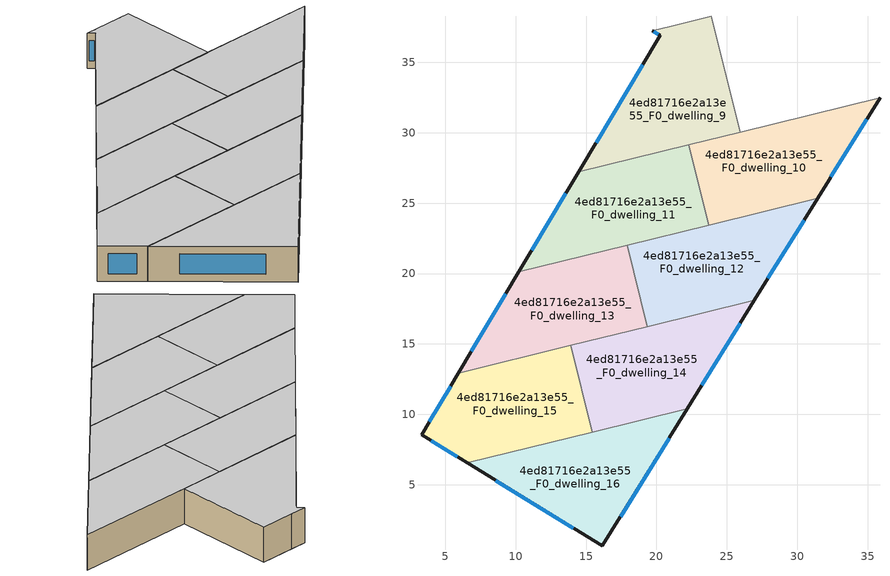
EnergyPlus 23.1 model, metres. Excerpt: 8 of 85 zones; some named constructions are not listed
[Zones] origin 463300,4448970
4ed81716e2a13e55_F0_dwelling_10
 floor ground (EU_floor_Construction): 35.88,32.5 31.44,25.34 23.71,23.43 22.3,29.16 z0
 wall outside (EU_wall_Construction): 31.44,25.34 35.88,32.5 z0:3
 wall to 4ed81716e2a13e55_F0_dwelling_11 (EU_wall_Construction): 22.3,29.16 23.71,23.43 z0:3
 wall to 4ed81716e2a13e55_F0_dwelling_12 (EU_wall_Construction): 23.71,23.43 31.44,25.34 z0:3
 wall to 4ed81716e2a13e55_F0_dwelling_8 (EU_wall_Construction): 35.88,32.5 25.94,30.05 z0:3
 wall to 4ed81716e2a13e55_F0_dwelling_9 (EU_wall_Construction): 25.94,30.05 22.3,29.16 z0:3
 window (EU_Window_Construction): 32.39,26.87 34.93,30.97 z0.64:2.36
 ceiling to 4ed81716e2a13e55_F1_dwelling_10 (EU_floor_Construction): 31.44,25.34 35.88,32.5 22.3,29.16 23.71,23.43 z3
4ed81716e2a13e55_F0_dwelling_11
 floor ground (EU_floor_Construction): 22.3,29.16 23.71,23.43 10.23,20.11 14.48,27.23 z0
 wall outside (EU_wall_Construction): 14.48,27.23 10.23,20.11 z0:3
 wall to 4ed81716e2a13e55_F0_dwelling_9 (EU_wall_Construction): 22.3,29.16 14.48,27.23 z0:3
 wall to 4ed81716e2a13e55_F0_dwelling_13 (EU_wall_Construction): 10.23,20.11 17.93,22.01 z0:3
 wall to 4ed81716e2a13e55_F0_dwelling_12 (EU_wall_Construction): 17.93,22.01 23.71,23.43 z0:3
 window (EU_Window_Construction): 13.57,25.71 11.14,21.64 z0.64:2.36
 ceiling to 4ed81716e2a13e55_F1_dwelling_11 (EU_floor_Construction): 23.71,23.43 22.3,29.16 14.48,27.23 10.23,20.11 z3
4ed81716e2a13e55_F0_dwelling_12
 floor ground (EU_floor_Construction): 31.44,25.34 26.96,18.11 19.35,16.24 17.93,22.01 z0
 wall outside (EU_wall_Construction): 26.96,18.11 31.44,25.34 z0:3
 wall to 4ed81716e2a13e55_F0_dwelling_13 (EU_wall_Construction): 17.93,22.01 19.35,16.24 z0:3
 wall to 4ed81716e2a13e55_F0_dwelling_14 (EU_wall_Construction): 19.35,16.24 26.96,18.11 z0:3
 window (EU_Window_Construction): 27.92,19.66 30.48,23.79 z0.64:2.36
 ceiling to 4ed81716e2a13e55_F1_dwelling_12 (EU_floor_Construction): 26.96,18.11 31.44,25.34 17.93,22.01 19.35,16.24 z3
4ed81716e2a13e55_F0_dwelling_13
 floor ground (EU_floor_Construction): 17.93,22.01 19.35,16.24 5.94,12.93 10.23,20.11 z0
 wall outside (EU_wall_Construction): 10.23,20.11 5.94,12.93 z0:3
 wall to 4ed81716e2a13e55_F0_dwelling_15 (EU_wall_Construction): 5.94,12.93 13.91,14.89 z0:3
 wall to 4ed81716e2a13e55_F0_dwelling_14 (EU_wall_Construction): 13.91,14.9 19.35,16.24 z0:3
 window (EU_Window_Construction): 9.31,18.57 6.86,14.47 z0.64:2.36
 ceiling to 4ed81716e2a13e55_F1_dwelling_13 (EU_floor_Construction): 19.35,16.24 17.93,22.01 10.23,20.11 5.94,12.93 z3
4ed81716e2a13e55_F0_dwelling_14
 floor ground (EU_floor_Construction): 26.96,18.11 22.2,10.41 15.42,8.74 13.91,14.89 z0
 wall outside (EU_wall_Construction): 22.2,10.41 26.96,18.11 z0:3
 wall to 4ed81716e2a13e55_F0_dwelling_15 (EU_wall_Construction): 13.91,14.89 15.42,8.74 z0:3
 wall to 4ed81716e2a13e55_F0_dwelling_16 (EU_wall_Construction): 15.42,8.74 22.2,10.41 z0:3
 window (EU_Window_Construction): 23.22,12.06 25.94,16.46 z0.64:2.36
 ceiling to 4ed81716e2a13e55_F1_dwelling_14 (EU_floor_Construction): 22.2,10.41 26.96,18.11 13.91,14.89 15.42,8.74 z3
4ed81716e2a13e55_F0_dwelling_15
 floor ground (EU_floor_Construction): 13.91,14.89 15.42,8.74 6.55,6.56 3.31,8.54 5.94,12.93 z0
 wall outside (EU_wall_Construction): 5.94,12.93 3.31,8.54 6.55,6.56 z0:3
 wall to 4ed81716e2a13e55_F0_dwelling_16 (EU_wall_Construction): 6.55,6.56 15.42,8.74 z0:3
 window (EU_Window_Construction): 4.01,8.12 5.85,6.98 / 5.37,11.99 3.87,9.48 z0.64:2.36
 ceiling to 4ed81716e2a13e55_F1_dwelling_15 (EU_floor_Construction): 15.42,8.74 13.91,14.89 5.94,12.93 3.31,8.54 6.55,6.56 z3
4ed81716e2a13e55_F0_dwelling_16
 floor ground (EU_floor_Construction): 22.2,10.41 16.15,0.66 6.55,6.56 z0
 wall outside (EU_wall_Construction): 6.55,6.56 16.15,0.66 22.2,10.41 z0:3
 window (EU_Window_Construction): 17.45,2.74 20.9,8.32 / 8.6,5.29 14.1,1.92 z0.64:2.36
 ceiling to 4ed81716e2a13e55_F1_dwelling_16 (EU_floor_Construction): 16.15,0.66 22.2,10.41 6.55,6.56 z3
4ed81716e2a13e55_F0_dwelling_9
 floor ground (EU_floor_Construction): 23.91,38.29 25.94,30.05 14.48,27.23 20.26,36.91 19.71,37.25 z0
 wall outside (EU_wall_Construction): 19.71,37.25 20.26,36.91 14.48,27.23 z0:3
 wall to 4ed81716e2a13e55_F0_dwelling_8 (EU_wall_Construction): 25.94,30.05 23.91,38.29 z0:3
 wall to 4ed81716e2a13e55_F0_dwelling_7 (EU_wall_Construction): 21.04,37.58 19.71,37.25 z0:3
 wall to 4ed81716e2a13e55_F0_dwelling_6 (EU_wall_Construction): 23.91,38.29 21.04,37.58 z0:3
 window (EU_Window_Construction): 19.82,37.18 20.14,36.98 / 19.02,34.84 15.72,29.31 z0.64:2.36
 ceiling to 4ed81716e2a13e55_F1_dwelling_9 (EU_floor_Construction): 25.94,30.05 23.91,38.29 19.71,37.25 20.26,36.91 14.48,27.23 z3
[SCHEDULE:FILE] Column Number=1; Rows to Skip at Top=0; Number of Hours of Data=8760; Column Separator=Comma; Interpolate to Timestep=No; Minutes per Item=60; Adjust Schedule for Daylight Savings=Yes
Name | File
EU_Step8_GainSchedule_4ed81716e2a13e55_F1_dwelling_4_f000 | ../../schedules/4ed81716e2a13e55/4ed81716e2a13e55_F1_dwelling_4_f000_gain.csv
EU_Step8_GainSchedule_4ed81716e2a13e55_F1_dwelling_5_f000 | ../../schedules/4ed81716e2a13e55/4ed81716e2a13e55_F1_dwelling_5_f000_gain.csv
EU_Step8_GainSchedule_4ed81716e2a13e55_F1_dwelling_6_f000 | ../../schedules/4ed81716e2a13e55/4ed81716e2a13e55_F1_dwelling_6_f000_gain.csv
EU_Step8_GainSchedule_4ed81716e2a13e55_F1_dwelling_7_f000 | ../../schedules/4ed81716e2a13e55/4ed81716e2a13e55_F1_dwelling_7_f000_gain.csv
EU_Step8_GainSchedule_4ed81716e2a13e55_F1_dwelling_8_f000 | ../../schedules/4ed81716e2a13e55/4ed81716e2a13e55_F1_dwelling_8_f000_gain.csv
EU_Step8_GainSchedule_4ed81716e2a13e55_F1_dwelling_9_f000 | ../../schedules/4ed81716e2a13e55/4ed81716e2a13e55_F1_dwelling_9_f000_gain.csv
EU_Step8_GainSchedule_4ed81716e2a13e55_F1_dwelling_10_f000 | ../../schedules/4ed81716e2a13e55/4ed81716e2a13e55_F1_dwelling_10_f000_gain.csv
EU_Step8_GainSchedule_4ed81716e2a13e55_F1_dwelling_11_f000 | ../../schedules/4ed81716e2a13e55/4ed81716e2a13e55_F1_dwelling_11_f000_gain.csv
EU_Step8_GainSchedule_4ed81716e2a13e55_F1_dwelling_12_f000 | ../../schedules/4ed81716e2a13e55/4ed81716e2a13e55_F1_dwelling_12_f000_gain.csv
EU_Step8_GainSchedule_4ed81716e2a13e55_F1_dwelling_13_f000 | ../../schedules/4ed81716e2a13e55/4ed81716e2a13e55_F1_dwelling_13_f000_gain.csv
EU_Step8_GainSchedule_4ed81716e2a13e55_F1_dwelling_14_f000 | ../../schedules/4ed81716e2a13e55/4ed81716e2a13e55_F1_dwelling_14_f000_gain.csv
EU_Step8_GainSchedule_4ed81716e2a13e55_F1_dwelling_15_f000 | ../../schedules/4ed81716e2a13e55/4ed81716e2a13e55_F1_dwelling_15_f000_gain.csv
EU_Step8_GainSchedule_4ed81716e2a13e55_F1_dwelling_16_f000 | ../../schedules/4ed81716e2a13e55/4ed81716e2a13e55_F1_dwelling_16_f000_gain.csv
EU_Step8_GainSchedule_4ed81716e2a13e55_F3_dwelling_4_f000 | ../../schedules/4ed81716e2a13e55/4ed81716e2a13e55_F3_dwelling_4_f000_gain.csv
EU_Step8_GainSchedule_4ed81716e2a13e55_F3_dwelling_5_f000 | ../../schedules/4ed81716e2a13e55/4ed81716e2a13e55_F3_dwelling_5_f000_gain.csv
EU_Step8_GainSchedule_4ed81716e2a13e55_F3_dwelling_6_f000 | ../../schedules/4ed81716e2a13e55/4ed81716e2a13e55_F3_dwelling_6_f000_gain.csv
EU_Step8_GainSchedule_4ed81716e2a13e55_F3_dwelling_7_f000 | ../../schedules/4ed81716e2a13e55/4ed81716e2a13e55_F3_dwelling_7_f000_gain.csv
EU_Step8_GainSchedule_4ed81716e2a13e55_F3_dwelling_8_f000 | ../../schedules/4ed81716e2a13e55/4ed81716e2a13e55_F3_dwelling_8_f000_gain.csv
EU_Step8_GainSchedule_4ed81716e2a13e55_F3_dwelling_9_f000 | ../../schedules/4ed81716e2a13e55/4ed81716e2a13e55_F3_dwelling_9_f000_gain.csv
EU_Step8_GainSchedule_4ed81716e2a13e55_F3_dwelling_10_f000 | ../../schedules/4ed81716e2a13e55/4ed81716e2a13e55_F3_dwelling_10_f000_gain.csv
EU_Step8_GainSchedule_4ed81716e2a13e55_F3_dwelling_11_f000 | ../../schedules/4ed81716e2a13e55/4ed81716e2a13e55_F3_dwelling_11_f000_gain.csv
EU_Step8_GainSchedule_4ed81716e2a13e55_F3_dwelling_12_f000 | ../../schedules/4ed81716e2a13e55/4ed81716e2a13e55_F3_dwelling_12_f000_gain.csv
EU_Step8_GainSchedule_4ed81716e2a13e55_F3_dwelling_13_f000 | ../../schedules/4ed81716e2a13e55/4ed81716e2a13e55_F3_dwelling_13_f000_gain.csv
EU_Step8_GainSchedule_4ed81716e2a13e55_F3_dwelling_14_f000 | ../../schedules/4ed81716e2a13e55/4ed81716e2a13e55_F3_dwelling_14_f000_gain.csv
EU_Step8_GainSchedule_4ed81716e2a13e55_F3_dwelling_15_f000 | ../../schedules/4ed81716e2a13e55/4ed81716e2a13e55_F3_dwelling_15_f000_gain.csv
EU_Step8_GainSchedule_4ed81716e2a13e55_F3_dwelling_16_f000 | ../../schedules/4ed81716e2a13e55/4ed81716e2a13e55_F3_dwelling_16_f000_gain.csv
EU_Step8_GainSchedule_4ed81716e2a13e55_F4_dwelling_0_f000 | ../../schedules/4ed81716e2a13e55/4ed81716e2a13e55_F4_dwelling_0_f000_gain.csv
EU_Step8_GainSchedule_4ed81716e2a13e55_F4_dwelling_1_f000 | ../../schedules/4ed81716e2a13e55/4ed81716e2a13e55_F4_dwelling_1_f000_gain.csv
EU_Step8_GainSchedule_4ed81716e2a13e55_F4_dwelling_2_f000 | ../../schedules/4ed81716e2a13e55/4ed81716e2a13e55_F4_dwelling_2_f000_gain.csv
EU_Step8_GainSchedule_4ed81716e2a13e55_F4_dwelling_3_f000 | ../../schedules/4ed81716e2a13e55/4ed81716e2a13e55_F4_dwelling_3_f000_gain.csv
EU_Step8_GainSchedule_4ed81716e2a13e55_F4_dwelling_4_f000 | ../../schedules/4ed81716e2a13e55/4ed81716e2a13e55_F4_dwelling_4_f000_gain.csv
EU_Step8_GainSchedule_4ed81716e2a13e55_F4_dwelling_5_f000 | ../../schedules/4ed81716e2a13e55/4ed81716e2a13e55_F4_dwelling_5_f000_gain.csv
EU_Step8_GainSchedule_4ed81716e2a13e55_F4_dwelling_6_f000 | ../../schedules/4ed81716e2a13e55/4ed81716e2a13e55_F4_dwelling_6_f000_gain.csv
EU_Step8_GainSchedule_4ed81716e2a13e55_F4_dwelling_7_f000 | ../../schedules/4ed81716e2a13e55/4ed81716e2a13e55_F4_dwelling_7_f000_gain.csv
EU_Step8_GainSchedule_4ed81716e2a13e55_F4_dwelling_8_f000 | ../../schedules/4ed81716e2a13e55/4ed81716e2a13e55_F4_dwelling_8_f000_gain.csv
EU_Step8_GainSchedule_4ed81716e2a13e55_F4_dwelling_9_f000 | ../../schedules/4ed81716e2a13e55/4ed81716e2a13e55_F4_dwelling_9_f000_gain.csv
EU_Step8_GainSchedule_4ed81716e2a13e55_F4_dwelling_10_f000 | ../../schedules/4ed81716e2a13e55/4ed81716e2a13e55_F4_dwelling_10_f000_gain.csv
EU_Step8_GainSchedule_4ed81716e2a13e55_F4_dwelling_11_f000 | ../../schedules/4ed81716e2a13e55/4ed81716e2a13e55_F4_dwelling_11_f000_gain.csv
EU_Step8_GainSchedule_4ed81716e2a13e55_F4_dwelling_12_f000 | ../../schedules/4ed81716e2a13e55/4ed81716e2a13e55_F4_dwelling_12_f000_gain.csv
EU_Step8_GainSchedule_4ed81716e2a13e55_F4_dwelling_13_f000 | ../../schedules/4ed81716e2a13e55/4ed81716e2a13e55_F4_dwelling_13_f000_gain.csv
EU_Step8_GainSchedule_4ed81716e2a13e55_F4_dwelling_14_f000 | ../../schedules/4ed81716e2a13e55/4ed81716e2a13e55_F4_dwelling_14_f000_gain.csv
EU_Step8_GainSchedule_4ed81716e2a13e55_F4_dwelling_15_f000 | ../../schedules/4ed81716e2a13e55/4ed81716e2a13e55_F4_dwelling_15_f000_gain.csv
EU_Step8_GainSchedule_4ed81716e2a13e55_F4_dwelling_16_f000 | ../../schedules/4ed81716e2a13e55/4ed81716e2a13e55_F4_dwelling_16_f000_gain.csv
